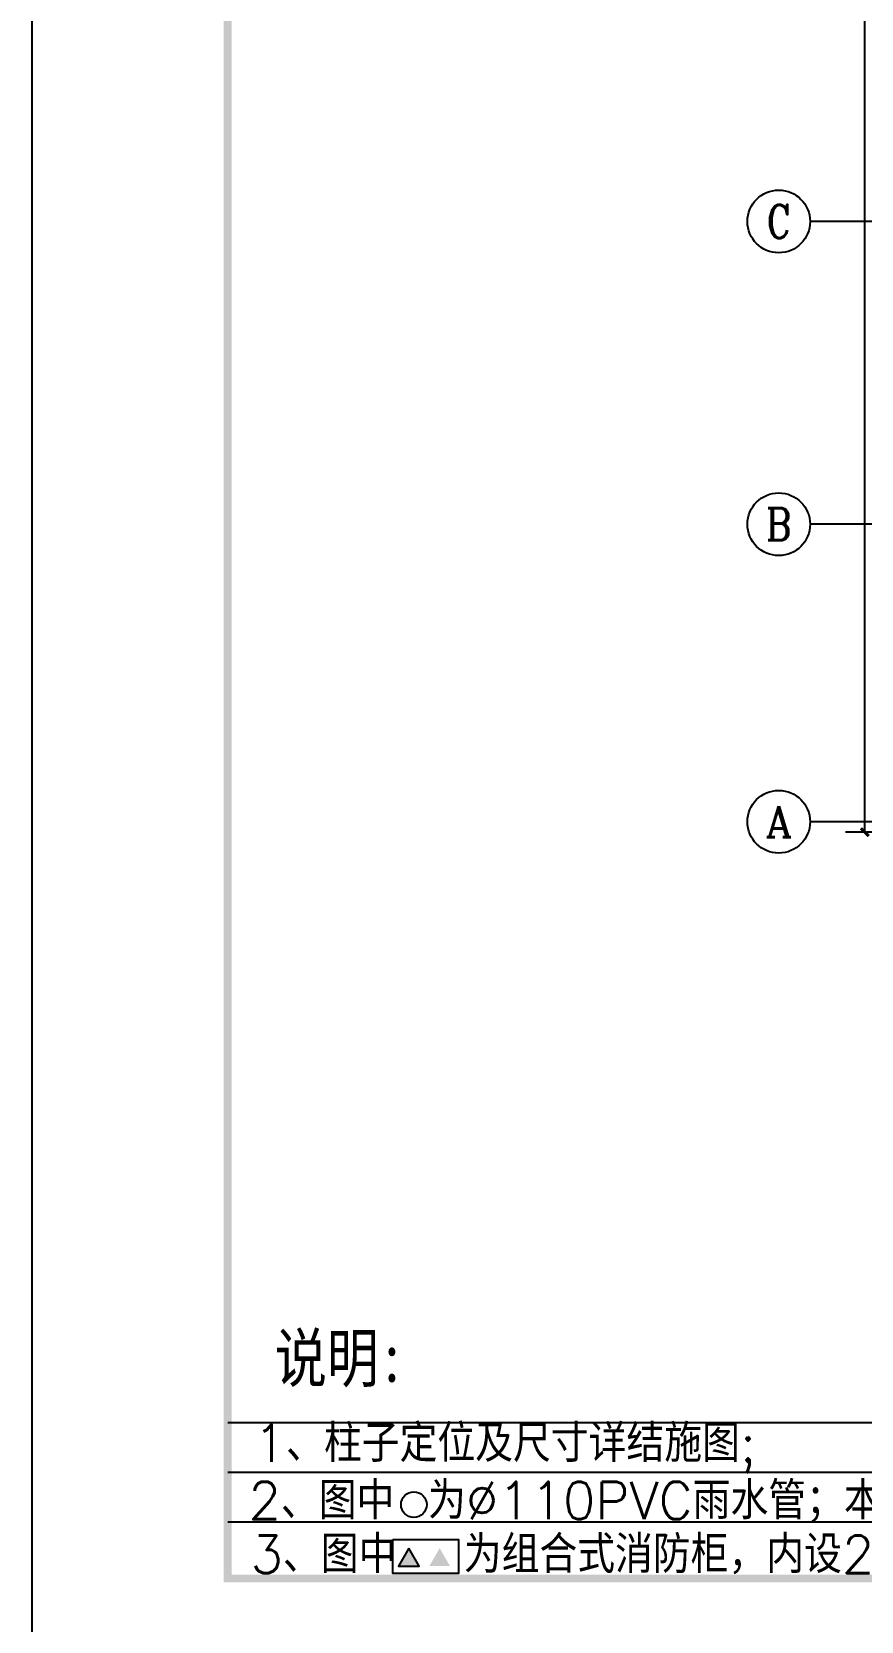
# Model space of a CAD drawing. Extents: x -21908402 to 2004492, y 83987 to 5079726.
# Drawn here: x 1811392 to 1827269, y 273670 to 304119 of the extents above; entities that cross this region are included whole.
import ezdxf
from ezdxf.enums import TextEntityAlignment as Align

# ---------------------------------------------------------------- set-up
doc = ezdxf.new("R2010")
doc.units = 0
doc.header["$LTSCALE"] = 1000
doc.layers.get('0').update_dxf_attribs({"linetype": 'CONTINUOUS'})
doc.layers.get('DEFPOINTS').update_dxf_attribs({"linetype": 'CONTINUOUS'})
for name, color, linetype in [('AXIS', 3, 'CONTINUOUS'), ('AXIS_TEXT', 7, 'CONTINUOUS'), ('PUB_TEXT', 7, 'CONTINUOUS'), ('PUB_TITLE', 4, 'CONTINUOUS'), ('TEXT', 7, 'CONTINUOUS'), ('管道', 3, 'CONTINUOUS'), ('虚线浅显', 139, 'CONTINUOUS')]:
    doc.layers.add(name, color=color, linetype=linetype)
doc.styles.add('-黑体', font='simhei.ttf', dxfattribs={"width": 0.8})
doc.styles.add('_TCH_AXIS', font='COMPLEX', dxfattribs={"bigfont": 'GBCBIG'})
doc.styles.add('COMPLEX', font='COMPLEX')
doc.styles.add('DIM_FONT', font='simplex.shx', dxfattribs={"width": 0.8})
doc.styles.add('HZTXT', font='txt', dxfattribs={"width": 0.7, "height": 300, "bigfont": 'HZTXT'})
doc.dimstyles.new('DIMN150', dxfattribs={"dimscale": 1.5, "dimtxt": 300, "dimasz": 100, "dimexe": 250, "dimexo": 300, "dimgap": 150, "dimtad": 1, "dimdec": 0, "dimzin": 0, "dimtxsty": 'DIM_FONT', "dimblk": 'ARCHTICK', "dimcen": 0.09, "dimclrt": 7, "dimazin": 3, "dimtfac": 1, "dimtdec": 0, "dimtix": 1, "dimtmove": 0, "dimatfit": 3, "dimtolj": 1, "dimtzin": 0})

# ---------------------------------------------------------------- blocks, each defined once
blk = doc.blocks.new('GGGDDD')
h = blk.add_hatch(color=2)
h.paths.add_polyline_path([(7839327, -1916416), (7839124, -1916769), (7839531, -1916769)])
h.paths.add_polyline_path([(7838721, -1916416), (7838517, -1916769), (7838925, -1916769)])
at = {"color": 2}
for points in [[(7838405, -1916243), (7839695, -1916243), (7839695, -1916915), (7838405, -1916915)], [(7838721, -1916416), (7838517, -1916769), (7838925, -1916769)]]:
    blk.add_lwpolyline(points, close=True, dxfattribs=at)
at = {"layer": '管道'}
blk.add_ellipse((7838820, -1915560), major_axis=(178, 178), ratio=1, start_param=5.497787, end_param=11.780972, dxfattribs=at)
at = {"layer": '虚线浅显', "linetype": 'CONTINUOUS'}
for p, q in [((7835165, -1913944), (7865510, -1913944)), ((7865510, -1913944), (7865510, -1917013)), ((7835165, -1914922), (7865510, -1914922)), ((7835165, -1915901), (7865510, -1915901)), ((7835165, -1915901), (7865510, -1915901))]:
    blk.add_line(p, q, dxfattribs=at)
at = {"layer": 'PUB_TEXT', "color": 3, "style": '-黑体', "width": 0.8}
blk.add_text('说明: ', height=937.1, dxfattribs=at).set_placement((7836089, -1913147))
at = {"layer": 'TEXT', "style": 'HZTXT', "width": 1.01}
for s, p in [('1、柱子定位及尺寸详结施图;', (7835677, -1914721)), ('2、图中 为%%C110PVC雨水管；本图均为示意，具体位置及大小详见给排水施工图。 ', (7835573, -1915847)), ('3、图中  为组合式消防柜，内设2具MF/ABC3灭火器', (7835614, -1916905))]:
    blk.add_text(s, height=735, dxfattribs=at).set_placement(p)
blk = doc.blocks.new('_ARCHTICK')
at = {"color": 0, "linetype": 'BYBLOCK', "const_width": 0.4}
blk.add_lwpolyline([(-0.5, -0.5), (0.5, 0.5)], dxfattribs=at)
blk = doc.blocks.new('*D261')
at = {"layer": 'AXIS', "color": 0}
for p, q in [((1831841, 323785), (1826966, 323785)), ((1827341, 288785), (1827341, 323785)), ((1831841, 288785), (1826966, 288785))]:
    blk.add_line(p, q, dxfattribs=at)
at = {"layer": 'DEFPOINTS', "color": 0}
for p in [(1827341, 323785), (1832291, 323785), (1832291, 288785)]:
    blk.add_point(p, dxfattribs=at)
at = {"layer": 'AXIS', "color": 0, "xscale": 150, "yscale": 150, "zscale": 150}
for p, rotation in [((1827341, 323785), 90), ((1827341, 288785), 270)]:
    blk.add_blockref('_ARCHTICK', p, dxfattribs=dict(at, rotation=rotation))
at = {"layer": 'AXIS', "color": 7, "insert": (1826891, 306285), "char_height": 450, "attachment_point": 5, "rotation": 90, "style": 'DIM_FONT'}
blk.add_mtext('\\A1;35000', dxfattribs=at)
blk = doc.blocks.new('_AXISO')
blk.add_circle((0, 0), 0.5)
at = {"layer": 'AXIS_TEXT', "style": 'COMPLEX', "width": 1.041667}
blk.add_attdef('A', text='', height=0.56, dxfattribs=at).set_placement((-0.25, -0.28), (0.25, -0.28), align=Align.FIT)

msp = doc.modelspace()

# ---------------------------------------------------------------- linework, layer by layer
at = {"layer": 'AXIS'}
for p, q in [((1832291, 300484.7), (1826291, 300484.7)), ((1832291, 294684.7), (1826291, 294684.7)), ((1832291, 288984.7), (1826291, 288984.7))]:
    msp.add_line(p, q, dxfattribs=at)
at = {"layer": 'PUB_TITLE'}
msp.add_lwpolyline([(1811391.5, 272987.2), (1900491.5, 272987.2), (1900491.5, 335987.2), (1811391.5, 335987.2)], close=True, dxfattribs=at)
at = {"layer": 'PUB_TITLE', "const_width": 150}
msp.add_lwpolyline([(1815141.5, 274487.2), (1898991.5, 274487.2), (1898991.5, 334487.2), (1815141.5, 334487.2)], close=True, dxfattribs=at)

# ---------------------------------------------------------------- block references
at = {"xscale": 0.9750000005587935, "yscale": 0.9750000000349246, "zscale": 0.9750000000000001}
msp.add_blockref('GGGDDD', (-5824144.2, 2143574.8), dxfattribs=at)
at = {"layer": 'AXIS'}
ref = msp.add_blockref('_AXISO', (1825691, 300484.7), dxfattribs=dict(at, xscale=1200, yscale=1200, zscale=1200))
ref.add_attrib('A', 'C', dxfattribs={"layer": 'AXIS_TEXT', "height": 641, "style": '_TCH_AXIS'}).set_placement((1825462.1, 300164.2), (1825919.9, 300164.2), align=Align.FIT)
ref = msp.add_blockref('_AXISO', (1825691, 294684.7), dxfattribs=dict(at, xscale=1200, yscale=1200, zscale=1200))
ref.add_attrib('A', 'B', dxfattribs={"layer": 'AXIS_TEXT', "height": 609.6, "style": '_TCH_AXIS'}).set_placement((1825444.3, 294379.9), (1825937.7, 294379.9), align=Align.FIT)
ref = msp.add_blockref('_AXISO', (1825691, 288984.7), dxfattribs=dict(at, xscale=1200, yscale=1200, zscale=1200))
ref.add_attrib('A', 'A', dxfattribs={"layer": 'AXIS_TEXT', "height": 594.7, "style": '_TCH_AXIS'}).set_placement((1825436.1, 288687.3), (1825945.9, 288687.3), align=Align.FIT)

# ---------------------------------------------------------------- dimensions: what is measured, and where the dimension line sits
dim = msp.add_aligned_dim(p1=(1832291, 288784.7), p2=(1832291, 323784.7), distance=4950, dimstyle='DIMN150', dxfattribs=at)
dim.commit()
dim.dimension.update_dxf_attribs({"geometry": '*D261', "text_midpoint": (1826891, 306284.7)})

doc.saveas('drawing.dxf')
